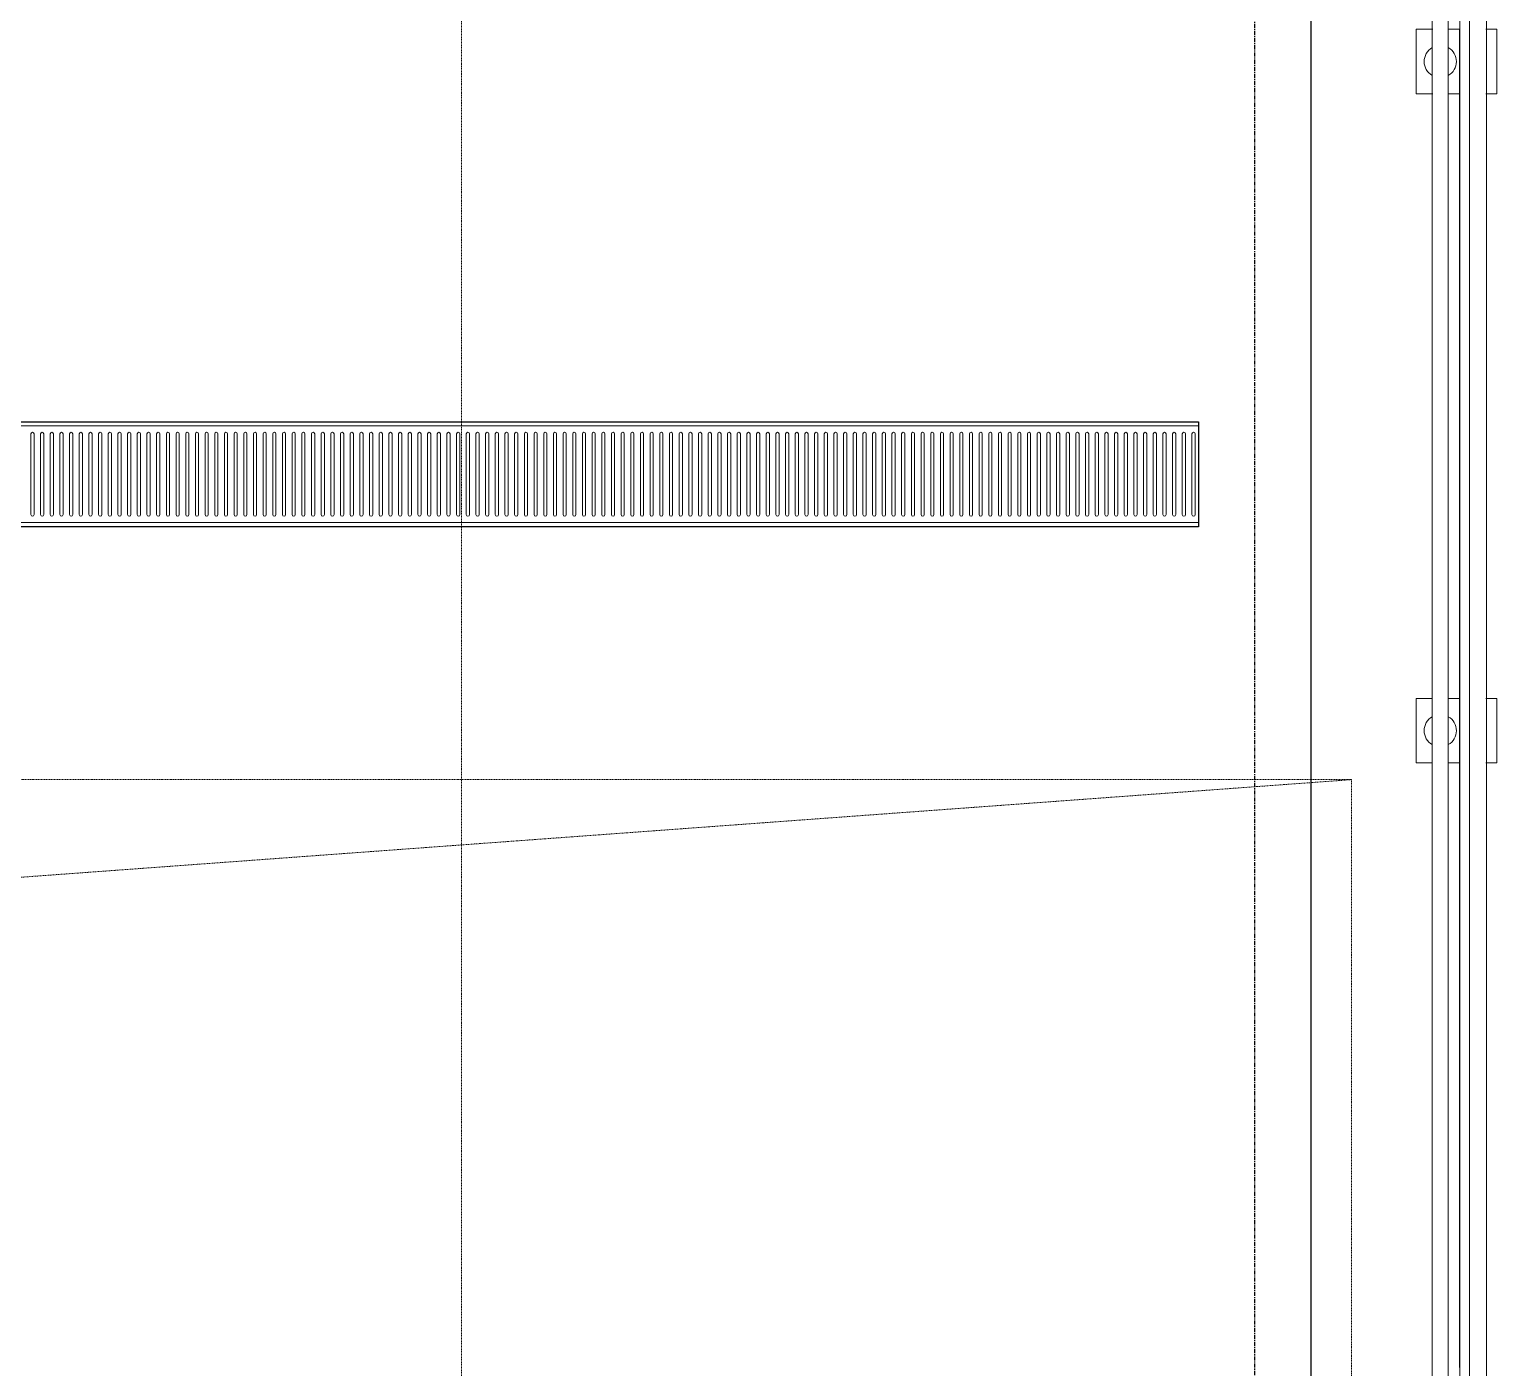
# Model space of a CAD drawing. Header units: millimetres. Extents: x -677815 to 476396, y -125373 to 39000.
# Drawn here: x 50409 to 54959, y 2176 to 6328 of the extents above; entities that cross this region are included whole.
import ezdxf

# ---------------------------------------------------------------- set-up
doc = ezdxf.new("R2010")
doc.units = ezdxf.units.MM
doc.linetypes.add('Xref building Toll$0$_SBA Dash - Loose', pattern=[5, 3, -2])
doc.linetypes.add('Xref building Toll$0$Grid Line', pattern=[22.225, 12.7, -3.175, 3.175, -3.175])
for name, color, linetype, lineweight in [('AM_BOR', 4, 'Continuous', 25), ('Xref building Toll$0$A-DETL', 90, 'Continuous', 9), ('Xref building Toll$0$A-FLOR', 192, 'Continuous', 25), ('Xref building Toll$0$A-FLOR-HRAL', 11, 'Continuous', 9), ('Xref building Toll$0$A-GENM', 13, 'Continuous', 9)]:
    doc.layers.add(name, color=color, linetype=linetype, lineweight=lineweight)
doc.layers.add('Xref building Toll$0$S-GRID', color=8, linetype='Continuous')

# ---------------------------------------------------------------- blocks, each defined once
blk = doc.blocks.new('Xref building Toll$0$Toll Grids')
at = {"layer": 'Xref building Toll$0$S-GRID', "linetype": 'Xref building Toll$0$Grid Line'}
blk.add_line((54209, -125373.3), (54209, 36031.5), dxfattribs=at)
blk = doc.blocks.new('Xref building Toll$0$Trench_Drain_5744 - 300mm Wide-1264381-MASTER GROUND FLOOR')
at = {"layer": 'Xref building Toll$0$A-GENM'}
for p, q in [((-26929.5, 162.7), (26929.5, 162.7)), ((-26929.5, 150), (26929.5, 150)), ((26929.5, -162.7), (26929.5, 162.7)), ((23308.9, -125), (23308.9, 125)), ((23318.9, 125), (23318.9, -125)), ((23338.9, -125), (23338.9, 125)), ((23348.9, 125), (23348.9, -125)), ((23368.9, -125), (23368.9, 125)), ((23378.9, 125), (23378.9, -125)), ((23398.9, -125), (23398.9, 125)), ((23408.9, 125), (23408.9, -125)), ((23428.9, -125), (23428.9, 125)), ((23438.9, 125), (23438.9, -125)), ((23458.9, -125), (23458.9, 125)), ((23468.9, 125), (23468.9, -125)), ((23488.9, -125), (23488.9, 125)), ((23498.9, 125), (23498.9, -125)), ((23518.9, -125), (23518.9, 125)), ((23528.9, 125), (23528.9, -125)), ((23548.9, -125), (23548.9, 125)), ((23558.9, 125), (23558.9, -125)), ((23578.9, -125), (23578.9, 125)), ((23588.9, 125), (23588.9, -125)), ((23608.9, -125), (23608.9, 125)), ((23618.9, 125), (23618.9, -125)), ((23639, -125), (23639, 125)), ((23649, 125), (23649, -125)), ((23669, -125), (23669, 125)), ((23679, 125), (23679, -125)), ((23699, -125), (23699, 125)), ((23709, 125), (23709, -125)), ((23729, -125), (23729, 125)), ((23739, 125), (23739, -125)), ((23759, -125), (23759, 125)), ((23769, 125), (23769, -125)), ((23789, -125), (23789, 125)), ((23799, 125), (23799, -125)), ((23819, -125), (23819, 125)), ((23829, 125), (23829, -125)), ((23849, -125), (23849, 125)), ((23859, 125), (23859, -125)), ((23879, -125), (23879, 125)), ((23889, 125), (23889, -125)), ((23909, -125), (23909, 125)), ((23919, 125), (23919, -125)), ((23939, -125), (23939, 125)), ((23949, 125), (23949, -125)), ((23969, -125), (23969, 125)), ((23979, 125), (23979, -125)), ((23999, -125), (23999, 125)), ((24009, 125), (24009, -125)), ((24029, -125), (24029, 125)), ((24039, 125), (24039, -125)), ((24059, -125), (24059, 125)), ((24069, 125), (24069, -125)), ((24089, -125), (24089, 125)), ((24099, 125), (24099, -125)), ((24119, -125), (24119, 125)), ((24129, 125), (24129, -125)), ((24149, -125), (24149, 125)), ((24159, 125), (24159, -125)), ((24179, -125), (24179, 125)), ((24189, 125), (24189, -125)), ((24209, -125), (24209, 125)), ((24219, 125), (24219, -125)), ((24239.1, -125), (24239.1, 125)), ((24249.1, 125), (24249.1, -125)), ((24269.1, -125), (24269.1, 125)), ((24279.1, 125), (24279.1, -125)), ((24299.1, -125), (24299.1, 125)), ((24309.1, 125), (24309.1, -125)), ((24329.1, -125), (24329.1, 125)), ((24339.1, 125), (24339.1, -125)), ((24359.1, -125), (24359.1, 125)), ((24369.1, 125), (24369.1, -125)), ((24389.1, -125), (24389.1, 125)), ((24399.1, 125), (24399.1, -125)), ((24419.1, -125), (24419.1, 125)), ((24429.1, 125), (24429.1, -125)), ((24449.1, -125), (24449.1, 125)), ((24459.1, 125), (24459.1, -125)), ((24479.1, -125), (24479.1, 125)), ((24489.1, 125), (24489.1, -125)), ((24509.1, -125), (24509.1, 125)), ((24519.1, 125), (24519.1, -125)), ((24539.1, -125), (24539.1, 125)), ((24549.1, 125), (24549.1, -125)), ((24569.1, -125), (24569.1, 125)), ((24579.1, 125), (24579.1, -125)), ((24599.1, -125), (24599.1, 125)), ((24609.1, 125), (24609.1, -125)), ((24629.1, -125), (24629.1, 125)), ((24639.1, 125), (24639.1, -125)), ((24659.1, -125), (24659.1, 125)), ((24669.1, 125), (24669.1, -125)), ((24689.1, -125), (24689.1, 125)), ((24699.1, 125), (24699.1, -125)), ((24719.1, -125), (24719.1, 125)), ((24729.1, 125), (24729.1, -125)), ((24749.1, -125), (24749.1, 125)), ((24759.1, 125), (24759.1, -125)), ((24779.1, -125), (24779.1, 125)), ((24789.1, 125), (24789.1, -125)), ((24809.1, -125), (24809.1, 125)), ((24819.1, 125), (24819.1, -125)), ((24839.2, -125), (24839.2, 125)), ((24849.2, 125), (24849.2, -125)), ((24869.2, -125), (24869.2, 125)), ((24879.2, 125), (24879.2, -125)), ((24899.2, -125), (24899.2, 125)), ((24909.2, 125), (24909.2, -125)), ((24929.2, -125), (24929.2, 125)), ((24939.2, 125), (24939.2, -125)), ((24959.2, -125), (24959.2, 125)), ((24969.2, 125), (24969.2, -125)), ((24989.2, -125), (24989.2, 125)), ((24999.2, 125), (24999.2, -125)), ((25019.2, -125), (25019.2, 125)), ((25029.2, 125), (25029.2, -125)), ((25049.2, -125), (25049.2, 125)), ((25059.2, 125), (25059.2, -125)), ((25079.2, -125), (25079.2, 125)), ((25089.2, 125), (25089.2, -125)), ((25109.2, -125), (25109.2, 125)), ((25119.2, 125), (25119.2, -125)), ((25139.2, -125), (25139.2, 125)), ((25149.2, 125), (25149.2, -125)), ((25169.2, -125), (25169.2, 125)), ((25179.2, 125), (25179.2, -125)), ((25199.2, -125), (25199.2, 125)), ((25209.2, 125), (25209.2, -125)), ((25229.2, -125), (25229.2, 125)), ((25239.2, 125), (25239.2, -125)), ((25259.2, -125), (25259.2, 125)), ((25269.2, 125), (25269.2, -125)), ((25289.2, -125), (25289.2, 125)), ((25299.2, 125), (25299.2, -125)), ((25319.2, -125), (25319.2, 125)), ((25329.2, 125), (25329.2, -125)), ((25349.2, -125), (25349.2, 125)), ((25359.2, 125), (25359.2, -125)), ((25379.2, -125), (25379.2, 125)), ((25389.2, 125), (25389.2, -125)), ((25409.2, -125), (25409.2, 125)), ((25419.2, 125), (25419.2, -125)), ((25439.3, -125), (25439.3, 125)), ((25449.3, 125), (25449.3, -125)), ((25469.3, -125), (25469.3, 125)), ((25479.3, 125), (25479.3, -125)), ((25499.3, -125), (25499.3, 125)), ((25509.3, 125), (25509.3, -125)), ((25529.3, -125), (25529.3, 125)), ((25539.3, 125), (25539.3, -125)), ((25559.3, -125), (25559.3, 125)), ((25569.3, 125), (25569.3, -125)), ((25589.3, -125), (25589.3, 125)), ((25599.3, 125), (25599.3, -125)), ((25619.3, -125), (25619.3, 125)), ((25629.3, 125), (25629.3, -125)), ((25649.3, -125), (25649.3, 125)), ((25659.3, 125), (25659.3, -125)), ((25679.3, -125), (25679.3, 125)), ((25689.3, 125), (25689.3, -125)), ((25709.3, -125), (25709.3, 125)), ((25719.3, 125), (25719.3, -125)), ((25739.3, -125), (25739.3, 125)), ((25749.3, 125), (25749.3, -125)), ((25769.3, -125), (25769.3, 125)), ((25779.3, 125), (25779.3, -125)), ((25799.3, -125), (25799.3, 125)), ((25809.3, 125), (25809.3, -125)), ((25829.3, -125), (25829.3, 125)), ((25839.3, 125), (25839.3, -125)), ((25859.3, -125), (25859.3, 125)), ((25869.3, 125), (25869.3, -125)), ((25889.3, -125), (25889.3, 125)), ((25899.3, 125), (25899.3, -125)), ((25919.3, -125), (25919.3, 125)), ((25929.3, 125), (25929.3, -125)), ((25949.3, -125), (25949.3, 125)), ((25959.3, 125), (25959.3, -125)), ((25979.3, -125), (25979.3, 125)), ((25989.3, 125), (25989.3, -125)), ((26009.3, -125), (26009.3, 125)), ((26019.3, 125), (26019.3, -125)), ((26039.4, -125), (26039.4, 125)), ((26049.4, 125), (26049.4, -125)), ((26069.4, -125), (26069.4, 125)), ((26079.4, 125), (26079.4, -125)), ((26099.4, -125), (26099.4, 125)), ((26109.4, 125), (26109.4, -125)), ((26129.4, -125), (26129.4, 125)), ((26139.4, 125), (26139.4, -125)), ((26159.4, -125), (26159.4, 125)), ((26169.4, 125), (26169.4, -125)), ((26189.4, -125), (26189.4, 125)), ((26199.4, 125), (26199.4, -125)), ((26219.4, -125), (26219.4, 125)), ((26229.4, 125), (26229.4, -125)), ((26249.4, -125), (26249.4, 125)), ((26259.4, 125), (26259.4, -125)), ((26279.4, -125), (26279.4, 125)), ((26289.4, 125), (26289.4, -125)), ((26309.4, -125), (26309.4, 125)), ((26319.4, 125), (26319.4, -125)), ((26339.4, -125), (26339.4, 125)), ((26349.4, 125), (26349.4, -125)), ((26369.4, -125), (26369.4, 125)), ((26379.4, 125), (26379.4, -125)), ((26399.4, -125), (26399.4, 125)), ((26409.4, 125), (26409.4, -125)), ((26429.4, -125), (26429.4, 125)), ((26439.4, 125), (26439.4, -125)), ((26459.4, -125), (26459.4, 125)), ((26469.4, 125), (26469.4, -125)), ((26489.4, -125), (26489.4, 125)), ((26499.4, 125), (26499.4, -125)), ((26519.4, -125), (26519.4, 125)), ((26529.4, 125), (26529.4, -125)), ((26549.4, -125), (26549.4, 125)), ((26559.4, 125), (26559.4, -125)), ((26579.4, -125), (26579.4, 125)), ((26589.4, 125), (26589.4, -125)), ((26609.4, -125), (26609.4, 125)), ((26619.4, 125), (26619.4, -125)), ((26639.5, -125), (26639.5, 125)), ((26649.5, 125), (26649.5, -125)), ((26669.5, -125), (26669.5, 125)), ((26679.5, 125), (26679.5, -125)), ((26699.5, -125), (26699.5, 125)), ((26709.5, 125), (26709.5, -125)), ((26729.5, -125), (26729.5, 125)), ((26739.5, 125), (26739.5, -125)), ((26759.5, -125), (26759.5, 125)), ((26769.5, 125), (26769.5, -125)), ((26789.5, -125), (26789.5, 125)), ((26799.5, 125), (26799.5, -125)), ((26819.5, -125), (26819.5, 125)), ((26829.5, 125), (26829.5, -125)), ((26849.5, -125), (26849.5, 125)), ((26859.5, 125), (26859.5, -125)), ((26879.5, -125), (26879.5, 125)), ((26889.5, 125), (26889.5, -125)), ((26909.5, -125), (26909.5, 125)), ((26919.5, 125), (26919.5, -125)), ((-26929.5, -150), (26929.5, -150)), ((-26929.5, -162.7), (26929.5, -162.7))]:
    blk.add_line(p, q, dxfattribs=at)
for centre, start, end in [((23313.9, 125), 0, 180), ((23343.9, 125), 0, 180), ((23373.9, 125), 0, 180), ((23403.9, 125), 0, 180), ((23433.9, 125), 0, 180), ((23463.9, 125), 0, 180), ((23493.9, 125), 0, 180), ((23523.9, 125), 0, 180), ((23553.9, 125), 0, 180), ((23583.9, 125), 0, 180), ((23613.9, 125), 0, 180), ((23644, 125), 0, 180), ((23674, 125), 0, 180), ((23704, 125), 0, 180), ((23734, 125), 0, 180), ((23764, 125), 0, 180), ((23794, 125), 0, 180), ((23824, 125), 0, 180), ((23854, 125), 0, 180), ((23884, 125), 0, 180), ((23914, 125), 0, 180), ((23944, 125), 0, 180), ((23974, 125), 0, 180), ((24004, 125), 0, 180), ((24034, 125), 0, 180), ((24064, 125), 0, 180), ((24094, 125), 0, 180), ((24124, 125), 0, 180), ((24154, 125), 0, 180), ((24184, 125), 0, 180), ((24214, 125), 0, 180), ((24244.1, 125), 0, 180), ((24274.1, 125), 0, 180), ((24304.1, 125), 0, 180), ((24334.1, 125), 0, 180), ((24364.1, 125), 0, 180), ((24394.1, 125), 0, 180), ((24424.1, 125), 0, 180), ((24454.1, 125), 0, 180), ((24484.1, 125), 0, 180), ((24514.1, 125), 0, 180), ((24544.1, 125), 0, 180), ((24574.1, 125), 0, 180), ((24604.1, 125), 0, 180), ((24634.1, 125), 0, 180), ((24664.1, 125), 0, 180), ((24694.1, 125), 0, 180), ((24724.1, 125), 0, 180), ((24754.1, 125), 0, 180), ((24784.1, 125), 0, 180), ((24814.1, 125), 0, 180), ((24844.2, 125), 0, 180), ((24874.2, 125), 0, 180), ((24904.2, 125), 0, 180), ((24934.2, 125), 0, 180), ((24964.2, 125), 0, 180), ((24994.2, 125), 0, 180), ((25024.2, 125), 0, 180), ((25054.2, 125), 0, 180), ((25084.2, 125), 0, 180), ((25114.2, 125), 0, 180), ((25144.2, 125), 0, 180), ((25174.2, 125), 0, 180), ((25204.2, 125), 0, 180), ((25234.2, 125), 0, 180), ((25264.2, 125), 0, 180), ((25294.2, 125), 0, 180), ((25324.2, 125), 0, 180), ((25354.2, 125), 0, 180), ((25384.2, 125), 0, 180), ((25414.2, 125), 0, 180), ((25444.3, 125), 0, 180), ((25474.3, 125), 0, 180), ((25504.3, 125), 0, 180), ((25534.3, 125), 0, 180), ((25564.3, 125), 0, 180), ((25594.3, 125), 0, 180), ((25624.3, 125), 0, 180), ((25654.3, 125), 0, 180), ((25684.3, 125), 0, 180), ((25714.3, 125), 0, 180), ((25744.3, 125), 0, 180), ((25774.3, 125), 0, 180), ((25804.3, 125), 0, 180), ((25834.3, 125), 0, 180), ((25864.3, 125), 0, 180), ((25894.3, 125), 0, 180), ((25924.3, 125), 0, 180), ((25954.3, 125), 0, 180), ((25984.3, 125), 0, 180), ((26014.3, 125), 0, 180), ((26044.4, 125), 0, 180), ((26074.4, 125), 0, 180), ((26104.4, 125), 0, 180), ((26134.4, 125), 0, 180), ((26164.4, 125), 0, 180), ((26194.4, 125), 0, 180), ((26224.4, 125), 0, 180), ((26254.4, 125), 0, 180), ((26284.4, 125), 0, 180), ((26314.4, 125), 0, 180), ((26344.4, 125), 0, 180), ((26374.4, 125), 0, 180), ((26404.4, 125), 0, 180), ((26434.4, 125), 0, 180), ((26464.4, 125), 0, 180), ((26494.4, 125), 0, 180), ((26524.4, 125), 0, 180), ((26554.4, 125), 0, 180), ((26584.4, 125), 0, 180), ((26614.4, 125), 0, 180), ((26644.5, 125), 0, 180), ((26674.5, 125), 0, 180), ((26704.5, 125), 0, 180), ((26734.5, 125), 0, 180), ((26764.5, 125), 0, 180), ((26794.5, 125), 0, 180), ((26824.5, 125), 0, 180), ((26854.5, 125), 0, 180), ((26884.5, 125), 0, 180), ((26914.5, 125), 0, 180), ((23313.9, -125), 180, 0), ((23343.9, -125), 180, 0), ((23373.9, -125), 180, 0), ((23403.9, -125), 180, 0), ((23433.9, -125), 180, 0), ((23463.9, -125), 180, 0), ((23493.9, -125), 180, 0), ((23523.9, -125), 180, 0), ((23553.9, -125), 180, 0), ((23583.9, -125), 180, 0), ((23613.9, -125), 180, 0), ((23644, -125), 180, 0), ((23674, -125), 180, 0), ((23704, -125), 180, 0), ((23734, -125), 180, 0), ((23764, -125), 180, 0), ((23794, -125), 180, 0), ((23824, -125), 180, 0), ((23854, -125), 180, 0), ((23884, -125), 180, 0), ((23914, -125), 180, 0), ((23944, -125), 180, 0), ((23974, -125), 180, 0), ((24004, -125), 180, 0), ((24034, -125), 180, 0), ((24064, -125), 180, 0), ((24094, -125), 180, 0), ((24124, -125), 180, 0), ((24154, -125), 180, 0), ((24184, -125), 180, 0), ((24214, -125), 180, 0), ((24244.1, -125), 180, 0), ((24274.1, -125), 180, 0), ((24304.1, -125), 180, 0), ((24334.1, -125), 180, 0), ((24364.1, -125), 180, 0), ((24394.1, -125), 180, 0), ((24424.1, -125), 180, 0), ((24454.1, -125), 180, 0), ((24484.1, -125), 180, 0), ((24514.1, -125), 180, 0), ((24544.1, -125), 180, 0), ((24574.1, -125), 180, 0), ((24604.1, -125), 180, 0), ((24634.1, -125), 180, 0), ((24664.1, -125), 180, 0), ((24694.1, -125), 180, 0), ((24724.1, -125), 180, 0), ((24754.1, -125), 180, 0), ((24784.1, -125), 180, 0), ((24814.1, -125), 180, 0), ((24844.2, -125), 180, 0), ((24874.2, -125), 180, 0), ((24904.2, -125), 180, 0), ((24934.2, -125), 180, 0), ((24964.2, -125), 180, 0), ((24994.2, -125), 180, 0), ((25024.2, -125), 180, 0), ((25054.2, -125), 180, 0), ((25084.2, -125), 180, 0), ((25114.2, -125), 180, 0), ((25144.2, -125), 180, 0), ((25174.2, -125), 180, 0), ((25204.2, -125), 180, 0), ((25234.2, -125), 180, 0), ((25264.2, -125), 180, 0), ((25294.2, -125), 180, 0), ((25324.2, -125), 180, 0), ((25354.2, -125), 180, 0), ((25384.2, -125), 180, 0), ((25414.2, -125), 180, 0), ((25444.3, -125), 180, 0), ((25474.3, -125), 180, 0), ((25504.3, -125), 180, 0), ((25534.3, -125), 180, 0), ((25564.3, -125), 180, 0), ((25594.3, -125), 180, 0), ((25624.3, -125), 180, 0), ((25654.3, -125), 180, 0), ((25684.3, -125), 180, 0), ((25714.3, -125), 180, 0), ((25744.3, -125), 180, 0), ((25774.3, -125), 180, 0), ((25804.3, -125), 180, 0), ((25834.3, -125), 180, 0), ((25864.3, -125), 180, 0), ((25894.3, -125), 180, 0), ((25924.3, -125), 180, 0), ((25954.3, -125), 180, 0), ((25984.3, -125), 180, 0), ((26014.3, -125), 180, 0), ((26044.4, -125), 180, 0), ((26074.4, -125), 180, 0), ((26104.4, -125), 180, 0), ((26134.4, -125), 180, 0), ((26164.4, -125), 180, 0), ((26194.4, -125), 180, 0), ((26224.4, -125), 180, 0), ((26254.4, -125), 180, 0), ((26284.4, -125), 180, 0), ((26314.4, -125), 180, 0), ((26344.4, -125), 180, 0), ((26374.4, -125), 180, 0), ((26404.4, -125), 180, 0), ((26434.4, -125), 180, 0), ((26464.4, -125), 180, 0), ((26494.4, -125), 180, 0), ((26524.4, -125), 180, 0), ((26554.4, -125), 180, 0), ((26584.4, -125), 180, 0), ((26614.4, -125), 180, 0), ((26644.5, -125), 180, 0), ((26674.5, -125), 180, 0), ((26704.5, -125), 180, 0), ((26734.5, -125), 180, 0), ((26764.5, -125), 180, 0), ((26794.5, -125), 180, 0), ((26824.5, -125), 180, 0), ((26854.5, -125), 180, 0), ((26884.5, -125), 180, 0), ((26914.5, -125), 180, 0)]:
    blk.add_arc(centre, 5, start, end, dxfattribs=at)
blk = doc.blocks.new('Xref building Toll$0$Railing - IVS-BAL-Post Crash Loading-V65-MASTER GROUND FLOOR')
at = {"layer": 'Xref building Toll$0$A-FLOR-HRAL'}
for p, q in [((-75, 100), (-23.5, 100)), ((-75, 100), (-75, -100)), ((24.1, 100), (60, 100)), ((60, 100), (60, -100)), ((141.6, 100), (175, 100)), ((175, 100), (175, -100)), ((-23.5, -100), (-75, -100)), ((60, -100), (24.1, -100)), ((175, -100), (141.6, -100))]:
    blk.add_line(p, q, dxfattribs=at)
for start, end in [(120, 240), (300, 60)]:
    blk.add_arc((0, 0), 50, start, end, dxfattribs=at)
blk = doc.blocks.new('Xref building Toll$0$Railing - IVS-BAL-Post Crash Loading-V66-MASTER GROUND FLOOR')
at = {"layer": 'Xref building Toll$0$A-FLOR-HRAL'}
for p, q in [((-75, 100), (-23.7, 100)), ((-75, 100), (-75, -100)), ((24.1, 100), (60, 100)), ((60, 100), (60, -100)), ((141.6, 100), (175, 100)), ((175, 100), (175, -100)), ((-23.7, -100), (-75, -100)), ((60, -100), (24.1, -100)), ((175, -100), (141.6, -100))]:
    blk.add_line(p, q, dxfattribs=at)
for start, end in [(120, 240), (300, 60)]:
    blk.add_arc((0, 0), 50, start, end, dxfattribs=at)
blk = doc.blocks.new('Xref building Toll$0$Railing - Railing-1217490-MASTER GROUND FLOOR')
at = {"layer": 'Xref building Toll$0$A-FLOR-HRAL'}
for p, q in [((62844.5, 140106.5), (62844.5, 162821.7)), ((62759, 162803.5), (62759, 140106.5)), ((62809, 140106.5), (62809, 162805.5)), ((62874.9, 140106.5), (62874.9, 162809.2)), ((62927.5, 140106.5), (62927.5, 162787.4)), ((62927.5, 140106.5), (62927.5, 162787.4)), ((62843.5, 146140), (62843.5, 144264.2)), ((62844, 144264.2), (62844, 146140)), ((62843.5, 144064.2), (62843.5, 142188.3)), ((62844, 142188.3), (62844, 144064.2))]:
    blk.add_line(p, q, dxfattribs=at)
for name, p in [('Xref building Toll$0$Railing - IVS-BAL-Post Crash Loading-V65-MASTER GROUND FLOOR', (62784, 146240)), ('Xref building Toll$0$Railing - IVS-BAL-Post Crash Loading-V66-MASTER GROUND FLOOR', (62784, 144164.2))]:
    blk.add_blockref(name, p)
blk = doc.blocks.new('Xref building Toll$0$building block 28092016')
at = {"layer": 'Xref building Toll$0$A-DETL', "linetype": 'Xref building Toll$0$_SBA Dash - Loose'}
for p, q in [((774298.6, -671499.5), (774298.6, -651499.5)), ((722549.6, -667499.5), (777058.6, -667499.5)), ((777058.6, -667499.5), (722549.6, -671499.5)), ((777058.6, -667499.5), (777058.6, -671487.5))]:
    blk.add_line(p, q, dxfattribs=at)
at = {"layer": 'Xref building Toll$0$A-FLOR'}
for p, q in [((776933.6, -671405.5), (776933.6, -648499.5)), ((722724.6, -666389.4), (776583.6, -666389.4)), ((776583.6, -666389.4), (776583.6, -666714.8)), ((776583.6, -666714.8), (722724.6, -666714.8))]:
    blk.add_line(p, q, dxfattribs=at)
at = {"layer": 'Xref building Toll$0$A-FLOR-HRAL'}
blk.add_blockref('Xref building Toll$0$Railing - Railing-1217490-MASTER GROUND FLOOR', (714549.7, -811511.9), dxfattribs=at)
at = {"layer": 'Xref building Toll$0$A-GENM'}
blk.add_blockref('Xref building Toll$0$Trench_Drain_5744 - 300mm Wide-1264381-MASTER GROUND FLOOR', (749654.1, -666552.1), dxfattribs=at)
blk = doc.blocks.new('Xref building Toll')
for name, p in [('Xref building Toll$0$Toll Grids', (0, 0)), ('Xref building Toll$0$building block 28092016', (-722549.6, 671499.5))]:
    blk.add_blockref(name, p)

msp = doc.modelspace()

# ---------------------------------------------------------------- block references
at = {"layer": 'AM_BOR'}
msp.add_blockref('Xref building Toll', (0, 0), dxfattribs=at)

doc.saveas('drawing.dxf')
